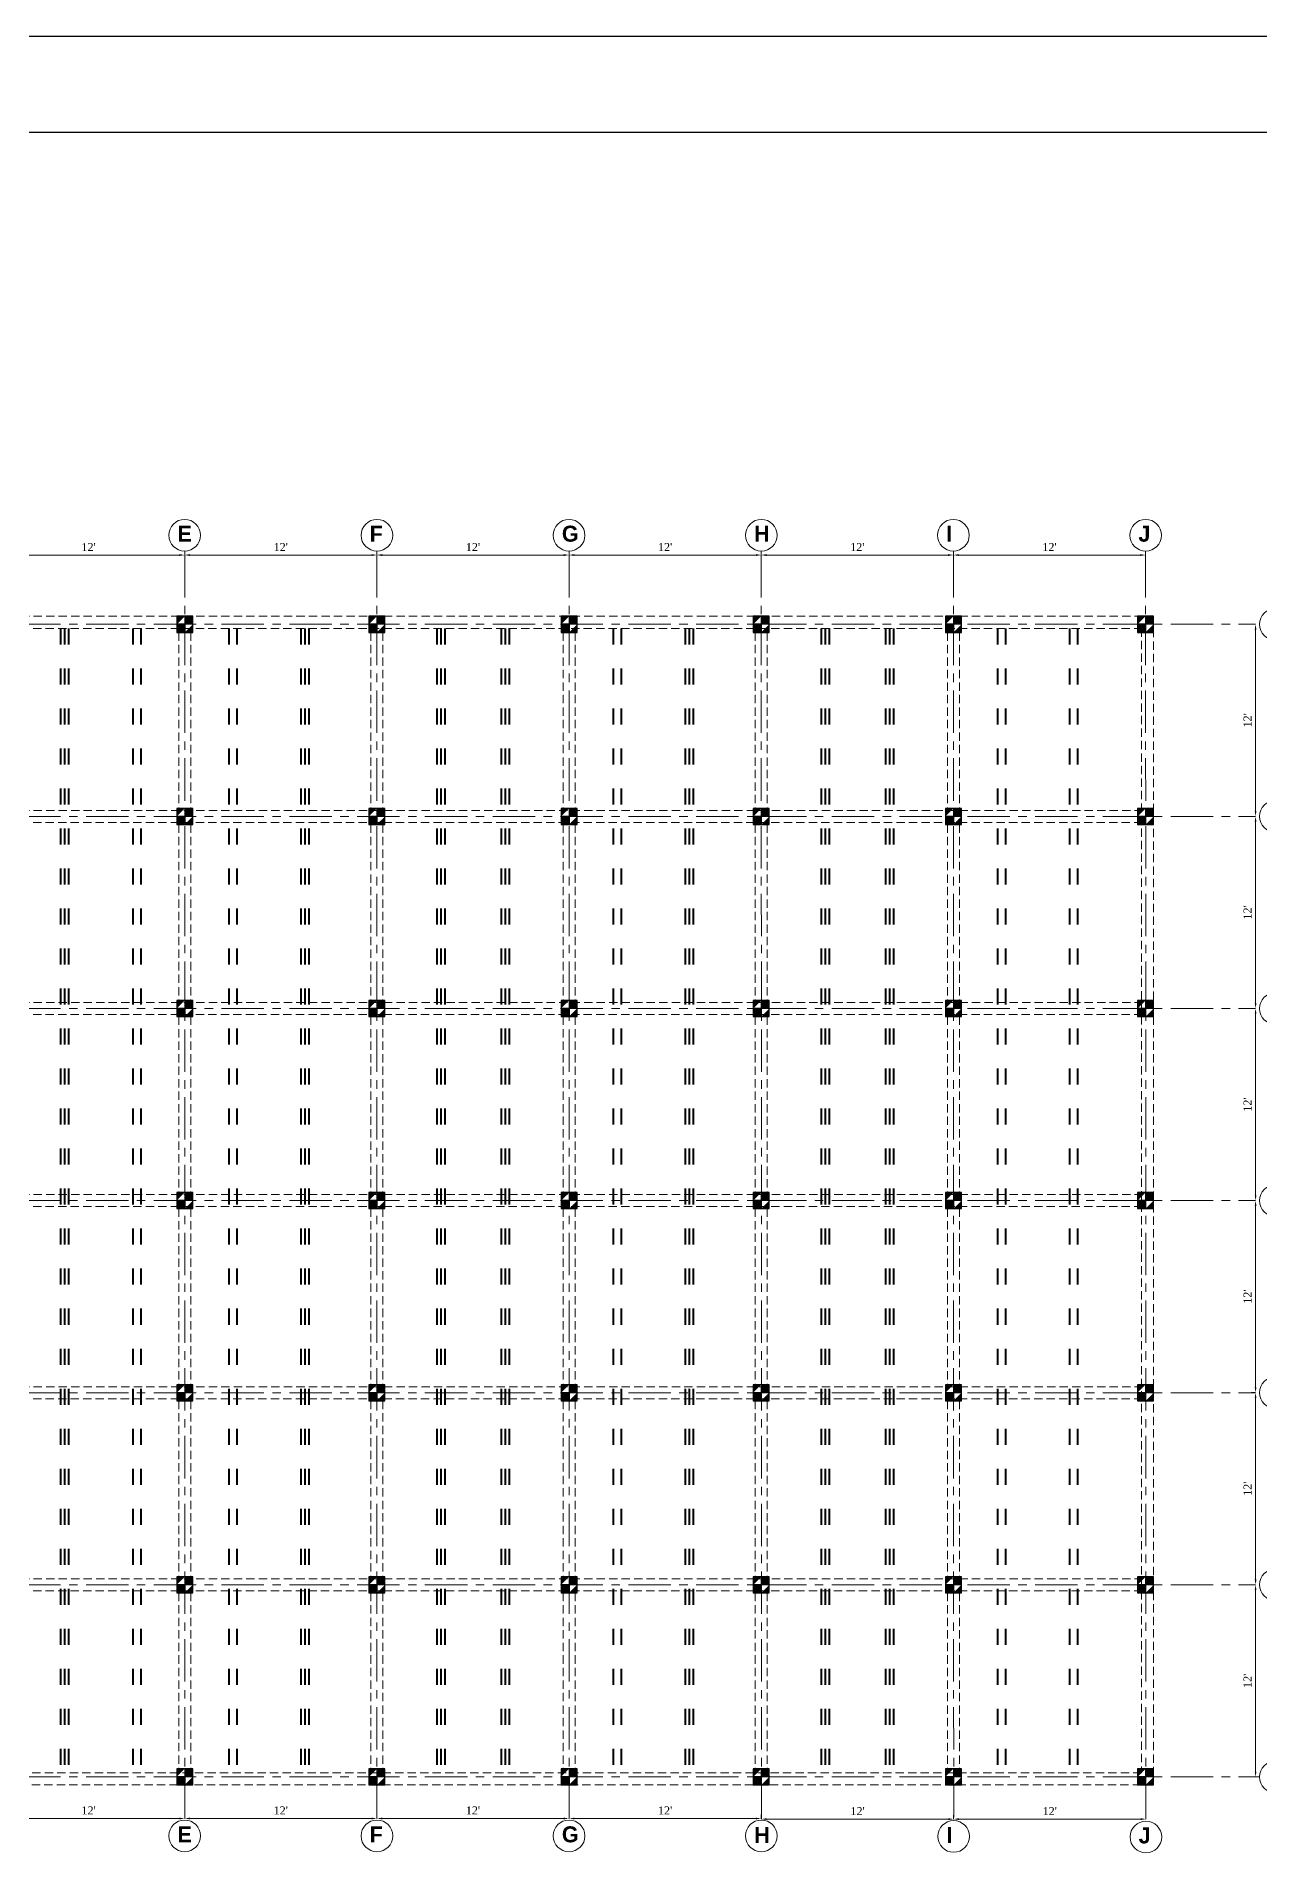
# Model space of a CAD drawing. Extents: x -2338379 to 930990, y -818978 to 106940.
# Drawn here: x 401372 to 402288, y -204330 to -202966 of the extents above; entities that cross this region are included whole.
import ezdxf

# ---------------------------------------------------------------- set-up
doc = ezdxf.new("R2010")
doc.units = 0
doc.header["$MEASUREMENT"] = 0
doc.header["$PDMODE"] = 34
for name, pattern in [('ACAD_ISO03W100', [30, 12, -18]), ('CENTER', [50.8, 31.75, -6.35, 6.35, -6.35]), ('DASHED2', [0.375, 0.25, -0.125])]:
    doc.linetypes.add(name, pattern=pattern)
doc.layers.get('0').update_dxf_attribs({"linetype": 'CONTINUOUS', "lineweight": 30})
doc.layers.get('DEFPOINTS').update_dxf_attribs({"linetype": 'CONTINUOUS'})
for name, color, linetype, lineweight in [('Center', 11, 'CENTER', 15), ('DOOR&WIN', 3, 'CONTINUOUS', 18), ('Outline', 4, 'CONTINUOUS', 9), ('TEXT', 7, 'CONTINUOUS', 30)]:
    doc.layers.add(name, color=color, linetype=linetype, lineweight=lineweight)
doc.layers.add('dotline', color=113, linetype='ACAD_ISO03W100')
doc.layers.add('pillar12', color=7, linetype='CONTINUOUS')
doc.styles.get("Standard").update_dxf_attribs({"font": 'times.ttf', "height": 6})
doc.dimstyles.new('Standard$0', dxfattribs={"dimtxt": 6, "dimasz": 4, "dimexe": 3, "dimexo": 6, "dimgap": 3, "dimtad": 1, "dimdec": 1, "dimzin": 0, "dimdsep": 46, "dimlunit": 4, "dimtxsty": 'Standard', "dimcen": 0.09, "dimclrd": 6, "dimclre": 6, "dimclrt": 7, "dimadec": 0, "dimazin": 0, "dimtfac": 1, "dimtdec": 1, "dimtix": 1, "dimtofl": 0, "dimtmove": 1, "dimatfit": 3, "dimfxl": 1, "dimtolj": 1, "dimtzin": 0, "dimlwd": 18, "dimlwe": 18, "dimarcsym": 0})

# ---------------------------------------------------------------- blocks, each defined once
blk = doc.blocks.new('pill12')
h = blk.add_hatch(color=5)
h.paths.add_polyline_path([(-6, -6), (6, -6), (6, 6), (-6, 6)], flags=17)
edge = h.paths.add_edge_path(flags=17)
edge.add_line((6, 0), (-6, 0))
edge.add_line((0, 6), (0, -6))
for p, q in [((6, 0), (-6, 0)), ((0, 6), (0, -6))]:
    blk.add_line(p, q)
blk.add_lwpolyline([(-6, -6), (6, -6), (6, 6), (-6, 6)], close=True)
blk = doc.blocks.new('*D1284')
at = {"color": 6, "lineweight": 18, "transparency": 16777216}
for p, q in [((401338.8, -203354.8), (401338.8, -203351.8)), ((401342.8, -203354.8), (401478.8, -203354.8)), ((401482.8, -203354.8), (401482.8, -203351.8))]:
    blk.add_line(p, q, dxfattribs=at)
at = {"color": 6, "lineweight": 30, "transparency": 16777216}
for points in [[(401342.8, -203354.1), (401342.8, -203355.5), (401338.8, -203354.8)], [(401478.8, -203354.1), (401478.8, -203355.5), (401482.8, -203354.8)]]:
    blk.add_solid(points, dxfattribs=at)
at = {"layer": 'DEFPOINTS', "color": 0, "lineweight": 30, "transparency": 16777216}
for p in [(401338.8, -203354.8), (401482.8, -203354.8), (401482.8, -203354.8)]:
    blk.add_point(p, dxfattribs=at)
at = {"color": 7, "lineweight": 30, "transparency": 16777216, "insert": (401410.8, -203348.8), "char_height": 6, "attachment_point": 5}
blk.add_mtext("\\A1;12'", dxfattribs=at)
blk = doc.blocks.new('*D1285')
at = {"color": 6, "lineweight": 18, "transparency": 16777216}
for p, q in [((401482.8, -203354.8), (401482.8, -203351.8)), ((401486.8, -203354.8), (401622.8, -203354.8)), ((401626.8, -203354.8), (401626.8, -203351.8))]:
    blk.add_line(p, q, dxfattribs=at)
at = {"color": 6, "lineweight": 30, "transparency": 16777216}
for points in [[(401486.8, -203354.1), (401486.8, -203355.5), (401482.8, -203354.8)], [(401622.8, -203354.1), (401622.8, -203355.5), (401626.8, -203354.8)]]:
    blk.add_solid(points, dxfattribs=at)
at = {"layer": 'DEFPOINTS', "color": 0, "lineweight": 30, "transparency": 16777216}
for p in [(401482.8, -203354.8), (401626.8, -203354.8), (401626.8, -203354.8)]:
    blk.add_point(p, dxfattribs=at)
at = {"color": 7, "lineweight": 30, "transparency": 16777216, "insert": (401554.8, -203348.8), "char_height": 6, "attachment_point": 5}
blk.add_mtext("\\A1;12'", dxfattribs=at)
blk = doc.blocks.new('*D1286')
at = {"color": 6, "lineweight": 18, "transparency": 16777216}
for p, q in [((401626.8, -203354.8), (401626.8, -203351.8)), ((401630.8, -203354.8), (401766.8, -203354.8)), ((401770.8, -203354.8), (401770.8, -203351.8))]:
    blk.add_line(p, q, dxfattribs=at)
at = {"color": 6, "lineweight": 30, "transparency": 16777216}
for points in [[(401630.8, -203354.1), (401630.8, -203355.5), (401626.8, -203354.8)], [(401766.8, -203354.1), (401766.8, -203355.5), (401770.8, -203354.8)]]:
    blk.add_solid(points, dxfattribs=at)
at = {"layer": 'DEFPOINTS', "color": 0, "lineweight": 30, "transparency": 16777216}
for p in [(401626.8, -203354.8), (401770.8, -203354.8), (401770.8, -203354.8)]:
    blk.add_point(p, dxfattribs=at)
at = {"color": 7, "lineweight": 30, "transparency": 16777216, "insert": (401698.8, -203348.8), "char_height": 6, "attachment_point": 5}
blk.add_mtext("\\A1;12'", dxfattribs=at)
blk = doc.blocks.new('*D1287')
at = {"color": 6, "lineweight": 18, "transparency": 16777216}
for p, q in [((401770.8, -203354.8), (401770.8, -203351.8)), ((401774.8, -203354.8), (401910.8, -203354.8)), ((401914.8, -203354.8), (401914.8, -203351.8))]:
    blk.add_line(p, q, dxfattribs=at)
at = {"color": 6, "lineweight": 30, "transparency": 16777216}
for points in [[(401774.8, -203354.1), (401774.8, -203355.5), (401770.8, -203354.8)], [(401910.8, -203354.1), (401910.8, -203355.5), (401914.8, -203354.8)]]:
    blk.add_solid(points, dxfattribs=at)
at = {"layer": 'DEFPOINTS', "color": 0, "lineweight": 30, "transparency": 16777216}
for p in [(401770.8, -203354.8), (401914.8, -203354.8), (401914.8, -203354.8)]:
    blk.add_point(p, dxfattribs=at)
at = {"color": 7, "lineweight": 30, "transparency": 16777216, "insert": (401842.8, -203348.8), "char_height": 6, "attachment_point": 5}
blk.add_mtext("\\A1;12'", dxfattribs=at)
blk = doc.blocks.new('*D1288')
at = {"color": 6, "lineweight": 18, "transparency": 16777216}
for p, q in [((401914.8, -203354.8), (401914.8, -203351.8)), ((401918.8, -203354.8), (402054.8, -203354.8)), ((402058.8, -203354.8), (402058.8, -203351.8))]:
    blk.add_line(p, q, dxfattribs=at)
at = {"color": 6, "lineweight": 30, "transparency": 16777216}
for points in [[(401918.8, -203354.1), (401918.8, -203355.5), (401914.8, -203354.8)], [(402054.8, -203354.1), (402054.8, -203355.5), (402058.8, -203354.8)]]:
    blk.add_solid(points, dxfattribs=at)
at = {"layer": 'DEFPOINTS', "color": 0, "lineweight": 30, "transparency": 16777216}
for p in [(401914.8, -203354.8), (402058.8, -203354.8), (402058.8, -203355.5)]:
    blk.add_point(p, dxfattribs=at)
at = {"color": 7, "lineweight": 30, "transparency": 16777216, "insert": (401986.8, -203348.8), "char_height": 6, "attachment_point": 5}
blk.add_mtext("\\A1;12'", dxfattribs=at)
blk = doc.blocks.new('*D1289')
at = {"color": 6, "lineweight": 18, "transparency": 16777216}
for p, q in [((402058.8, -203354.8), (402058.8, -203351.8)), ((402062.8, -203354.8), (402198.8, -203354.8)), ((402202.8, -203354.8), (402202.8, -203351.8))]:
    blk.add_line(p, q, dxfattribs=at)
at = {"color": 6, "lineweight": 30, "transparency": 16777216}
for points in [[(402062.8, -203354.1), (402062.8, -203355.5), (402058.8, -203354.8)], [(402198.8, -203354.1), (402198.8, -203355.5), (402202.8, -203354.8)]]:
    blk.add_solid(points, dxfattribs=at)
at = {"layer": 'DEFPOINTS', "color": 0, "lineweight": 30, "transparency": 16777216}
for p in [(402058.8, -203355.5), (402202.8, -203354.8), (402202.8, -203354.8)]:
    blk.add_point(p, dxfattribs=at)
at = {"color": 7, "lineweight": 30, "transparency": 16777216, "insert": (402130.8, -203348.8), "char_height": 6, "attachment_point": 5}
blk.add_mtext("\\A1;12'", dxfattribs=at)
blk = doc.blocks.new('*D1299')
at = {"color": 6, "lineweight": 18, "transparency": 16777216}
for p, q in [((401338.8, -204301.9), (401338.8, -204298.9)), ((401342.8, -204301.9), (401478.8, -204301.9)), ((401482.8, -204301.9), (401482.8, -204298.9))]:
    blk.add_line(p, q, dxfattribs=at)
at = {"color": 6, "lineweight": 30, "transparency": 16777216}
for points in [[(401342.8, -204301.3), (401342.8, -204302.6), (401338.8, -204301.9)], [(401478.8, -204301.3), (401478.8, -204302.6), (401482.8, -204301.9)]]:
    blk.add_solid(points, dxfattribs=at)
at = {"layer": 'DEFPOINTS', "color": 0, "lineweight": 30, "transparency": 16777216}
for p in [(401338.8, -204301.9), (401482.8, -204301.9), (401482.8, -204301.9)]:
    blk.add_point(p, dxfattribs=at)
at = {"color": 7, "lineweight": 30, "transparency": 16777216, "insert": (401410.8, -204295.9), "char_height": 6, "attachment_point": 5}
blk.add_mtext("\\A1;12'", dxfattribs=at)
blk = doc.blocks.new('*D1300')
at = {"color": 6, "lineweight": 18, "transparency": 16777216}
for p, q in [((401482.8, -204301.9), (401482.8, -204298.9)), ((401486.8, -204301.9), (401622.8, -204301.9)), ((401626.8, -204301.9), (401626.8, -204298.9))]:
    blk.add_line(p, q, dxfattribs=at)
at = {"color": 6, "lineweight": 30, "transparency": 16777216}
for points in [[(401486.8, -204301.3), (401486.8, -204302.6), (401482.8, -204301.9)], [(401622.8, -204301.3), (401622.8, -204302.6), (401626.8, -204301.9)]]:
    blk.add_solid(points, dxfattribs=at)
at = {"layer": 'DEFPOINTS', "color": 0, "lineweight": 30, "transparency": 16777216}
for p in [(401482.8, -204301.9), (401626.8, -204301.9), (401626.8, -204301.9)]:
    blk.add_point(p, dxfattribs=at)
at = {"color": 7, "lineweight": 30, "transparency": 16777216, "insert": (401554.8, -204295.9), "char_height": 6, "attachment_point": 5}
blk.add_mtext("\\A1;12'", dxfattribs=at)
blk = doc.blocks.new('*D1301')
at = {"color": 6, "lineweight": 18, "transparency": 16777216}
for p, q in [((401626.8, -204301.9), (401626.8, -204298.9)), ((401630.8, -204301.9), (401766.8, -204301.9)), ((401770.8, -204301.9), (401770.8, -204298.9))]:
    blk.add_line(p, q, dxfattribs=at)
at = {"color": 6, "lineweight": 30, "transparency": 16777216}
for points in [[(401630.8, -204301.3), (401630.8, -204302.6), (401626.8, -204301.9)], [(401766.8, -204301.3), (401766.8, -204302.6), (401770.8, -204301.9)]]:
    blk.add_solid(points, dxfattribs=at)
at = {"layer": 'DEFPOINTS', "color": 0, "lineweight": 30, "transparency": 16777216}
for p in [(401626.8, -204301.9), (401770.8, -204301.9), (401770.8, -204301.9)]:
    blk.add_point(p, dxfattribs=at)
at = {"color": 7, "lineweight": 30, "transparency": 16777216, "insert": (401698.8, -204295.9), "char_height": 6, "attachment_point": 5}
blk.add_mtext("\\A1;12'", dxfattribs=at)
blk = doc.blocks.new('*D1302')
at = {"color": 6, "lineweight": 18, "transparency": 16777216}
for p, q in [((401770.8, -204301.9), (401770.8, -204298.9)), ((401774.8, -204301.9), (401910.8, -204301.9)), ((401914.8, -204301.9), (401914.8, -204298.9))]:
    blk.add_line(p, q, dxfattribs=at)
at = {"color": 6, "lineweight": 30, "transparency": 16777216}
for points in [[(401774.8, -204301.3), (401774.8, -204302.6), (401770.8, -204301.9)], [(401910.8, -204301.3), (401910.8, -204302.6), (401914.8, -204301.9)]]:
    blk.add_solid(points, dxfattribs=at)
at = {"layer": 'DEFPOINTS', "color": 0, "lineweight": 30, "transparency": 16777216}
for p in [(401770.8, -204301.9), (401914.8, -204301.9), (401914.8, -204301.9)]:
    blk.add_point(p, dxfattribs=at)
at = {"color": 7, "lineweight": 30, "transparency": 16777216, "insert": (401842.8, -204295.9), "char_height": 6, "attachment_point": 5}
blk.add_mtext("\\A1;12'", dxfattribs=at)
blk = doc.blocks.new('*D1303')
at = {"color": 6, "lineweight": 18, "transparency": 16777216}
for p, q in [((401915, -204302.4), (401915, -204299.4)), ((401919, -204302.4), (402055, -204302.4)), ((402059, -204302.4), (402059, -204299.4))]:
    blk.add_line(p, q, dxfattribs=at)
at = {"color": 6, "lineweight": 30, "transparency": 16777216}
for points in [[(401919, -204301.7), (401919, -204303.1), (401915, -204302.4)], [(402055, -204301.7), (402055, -204303.1), (402059, -204302.4)]]:
    blk.add_solid(points, dxfattribs=at)
at = {"layer": 'DEFPOINTS', "color": 0, "lineweight": 30, "transparency": 16777216}
for p in [(401915, -204302.4), (402059, -204302.4), (402059, -204302.4)]:
    blk.add_point(p, dxfattribs=at)
at = {"color": 7, "lineweight": 30, "transparency": 16777216, "insert": (401987, -204296.4), "char_height": 6, "attachment_point": 5}
blk.add_mtext("\\A1;12'", dxfattribs=at)
blk = doc.blocks.new('*D1304')
at = {"color": 6, "lineweight": 18, "transparency": 16777216}
for p, q in [((402059, -204302.4), (402059, -204299.4)), ((402063, -204302.4), (402199, -204302.4)), ((402203, -204302.4), (402203, -204299.4))]:
    blk.add_line(p, q, dxfattribs=at)
at = {"color": 6, "lineweight": 30, "transparency": 16777216}
for points in [[(402063, -204301.7), (402063, -204303.1), (402059, -204302.4)], [(402199, -204301.7), (402199, -204303.1), (402203, -204302.4)]]:
    blk.add_solid(points, dxfattribs=at)
at = {"layer": 'DEFPOINTS', "color": 0, "lineweight": 30, "transparency": 16777216}
for p in [(402059, -204302.4), (402203, -204302.4), (402203, -204302.4)]:
    blk.add_point(p, dxfattribs=at)
at = {"color": 7, "lineweight": 30, "transparency": 16777216, "insert": (402131, -204296.4), "char_height": 6, "attachment_point": 5}
blk.add_mtext("\\A1;12'", dxfattribs=at)
blk = doc.blocks.new('*D1305')
at = {"color": 6, "lineweight": 18, "transparency": 16777216}
for p, q in [((402285.2, -203406.7), (402282.2, -203406.7)), ((402285.2, -203410.7), (402285.2, -203546.7)), ((402285.2, -203550.7), (402282.2, -203550.7))]:
    blk.add_line(p, q, dxfattribs=at)
at = {"color": 6, "lineweight": 30, "transparency": 16777216}
for points in [[(402284.6, -203410.7), (402285.9, -203410.7), (402285.2, -203406.7)], [(402284.6, -203546.7), (402285.9, -203546.7), (402285.2, -203550.7)]]:
    blk.add_solid(points, dxfattribs=at)
at = {"layer": 'DEFPOINTS', "color": 0, "lineweight": 30, "transparency": 16777216}
for p in [(402285.2, -203406.7), (402285.2, -203550.7), (402285.2, -203550.7)]:
    blk.add_point(p, dxfattribs=at)
at = {"color": 7, "lineweight": 30, "transparency": 16777216, "insert": (402279.2, -203478.7), "char_height": 6, "attachment_point": 5, "rotation": 90}
blk.add_mtext("\\A1;12'", dxfattribs=at)
blk = doc.blocks.new('*D1306')
at = {"color": 6, "lineweight": 18, "transparency": 16777216}
for p, q in [((402285.2, -203550.7), (402282.2, -203550.7)), ((402285.2, -203554.7), (402285.2, -203690.7)), ((402285.2, -203694.7), (402282.2, -203694.7))]:
    blk.add_line(p, q, dxfattribs=at)
at = {"color": 6, "lineweight": 30, "transparency": 16777216}
for points in [[(402284.6, -203554.7), (402285.9, -203554.7), (402285.2, -203550.7)], [(402284.6, -203690.7), (402285.9, -203690.7), (402285.2, -203694.7)]]:
    blk.add_solid(points, dxfattribs=at)
at = {"layer": 'DEFPOINTS', "color": 0, "lineweight": 30, "transparency": 16777216}
for p in [(402285.2, -203550.7), (402285.2, -203694.7), (402285.2, -203694.7)]:
    blk.add_point(p, dxfattribs=at)
at = {"color": 7, "lineweight": 30, "transparency": 16777216, "insert": (402279.2, -203622.7), "char_height": 6, "attachment_point": 5, "rotation": 90}
blk.add_mtext("\\A1;12'", dxfattribs=at)
blk = doc.blocks.new('*D1307')
at = {"color": 6, "lineweight": 18, "transparency": 16777216}
for p, q in [((402285.2, -203694.7), (402282.2, -203694.7)), ((402285.2, -203698.7), (402285.2, -203834.7)), ((402285.2, -203838.7), (402282.2, -203838.7))]:
    blk.add_line(p, q, dxfattribs=at)
at = {"color": 6, "lineweight": 30, "transparency": 16777216}
for points in [[(402284.6, -203698.7), (402285.9, -203698.7), (402285.2, -203694.7)], [(402284.6, -203834.7), (402285.9, -203834.7), (402285.2, -203838.7)]]:
    blk.add_solid(points, dxfattribs=at)
at = {"layer": 'DEFPOINTS', "color": 0, "lineweight": 30, "transparency": 16777216}
for p in [(402285.2, -203694.7), (402285.2, -203838.7), (402285.2, -203838.7)]:
    blk.add_point(p, dxfattribs=at)
at = {"color": 7, "lineweight": 30, "transparency": 16777216, "insert": (402279.2, -203766.7), "char_height": 6, "attachment_point": 5, "rotation": 90}
blk.add_mtext("\\A1;12'", dxfattribs=at)
blk = doc.blocks.new('*D1308')
at = {"color": 6, "lineweight": 18, "transparency": 16777216}
for p, q in [((402285.2, -203838.7), (402282.2, -203838.7)), ((402285.2, -203842.7), (402285.2, -203978.7)), ((402285.2, -203982.7), (402282.2, -203982.7))]:
    blk.add_line(p, q, dxfattribs=at)
at = {"color": 6, "lineweight": 30, "transparency": 16777216}
for points in [[(402284.6, -203842.7), (402285.9, -203842.7), (402285.2, -203838.7)], [(402284.6, -203978.7), (402285.9, -203978.7), (402285.2, -203982.7)]]:
    blk.add_solid(points, dxfattribs=at)
at = {"layer": 'DEFPOINTS', "color": 0, "lineweight": 30, "transparency": 16777216}
for p in [(402285.2, -203838.7), (402285.2, -203982.7), (402285.2, -203982.7)]:
    blk.add_point(p, dxfattribs=at)
at = {"color": 7, "lineweight": 30, "transparency": 16777216, "insert": (402279.2, -203910.7), "char_height": 6, "attachment_point": 5, "rotation": 90}
blk.add_mtext("\\A1;12'", dxfattribs=at)
blk = doc.blocks.new('*D1309')
at = {"color": 6, "lineweight": 18, "transparency": 16777216}
for p, q in [((402285.2, -203982.7), (402282.2, -203982.7)), ((402285.2, -203986.7), (402285.2, -204122.7)), ((402285.2, -204126.7), (402282.2, -204126.7))]:
    blk.add_line(p, q, dxfattribs=at)
at = {"color": 6, "lineweight": 30, "transparency": 16777216}
for points in [[(402284.6, -203986.7), (402285.9, -203986.7), (402285.2, -203982.7)], [(402284.6, -204122.7), (402285.9, -204122.7), (402285.2, -204126.7)]]:
    blk.add_solid(points, dxfattribs=at)
at = {"layer": 'DEFPOINTS', "color": 0, "lineweight": 30, "transparency": 16777216}
for p in [(402285.2, -203982.7), (402285.2, -204126.7), (402285.2, -204126.7)]:
    blk.add_point(p, dxfattribs=at)
at = {"color": 7, "lineweight": 30, "transparency": 16777216, "insert": (402279.2, -204054.7), "char_height": 6, "attachment_point": 5, "rotation": 90}
blk.add_mtext("\\A1;12'", dxfattribs=at)
blk = doc.blocks.new('*D1310')
at = {"color": 6, "lineweight": 18, "transparency": 16777216}
for p, q in [((402285.2, -204126.7), (402282.2, -204126.7)), ((402285.2, -204130.7), (402285.2, -204266.7)), ((402285.2, -204270.7), (402288.2, -204270.7))]:
    blk.add_line(p, q, dxfattribs=at)
at = {"color": 6, "lineweight": 30, "transparency": 16777216}
for points in [[(402284.6, -204130.7), (402285.9, -204130.7), (402285.2, -204126.7)], [(402284.6, -204266.7), (402285.9, -204266.7), (402285.2, -204270.7)]]:
    blk.add_solid(points, dxfattribs=at)
at = {"layer": 'DEFPOINTS', "color": 0, "lineweight": 30, "transparency": 16777216}
for p in [(402285.2, -204126.7), (402284.6, -204270.7), (402285.2, -204270.7)]:
    blk.add_point(p, dxfattribs=at)
at = {"color": 7, "lineweight": 30, "transparency": 16777216, "insert": (402279.2, -204198.7), "char_height": 6, "attachment_point": 5, "rotation": 90}
blk.add_mtext("\\A1;12'", dxfattribs=at)

msp = doc.modelspace()

# ---------------------------------------------------------------- linework, layer by layer
at = {"color": 3}
for points in [[(403616.02, -205212.39), (403616.02, -202965.99), (400438.42, -202965.99), (400438.42, -205212.39)], [(403544.02, -205140.39), (403544.02, -203037.99), (400510.42, -203037.99), (400510.42, -205140.39)]]:
    msp.add_lwpolyline(points, close=True, dxfattribs=at)
at = {"layer": 'Center'}
for p, q in [((401482.84, -203354.79), (401482.84, -204301.93)), ((401626.84, -203354.79), (401626.84, -204301.93)), ((401770.84, -203354.79), (401770.84, -204301.93)), ((401914.84, -203354.79), (401915.02, -204302.39)), ((402058.84, -203354.79), (402059.02, -204302.39)), ((402202.84, -203354.79), (402203.02, -204302.39)), ((400850.07, -203406.74), (402285.24, -203406.74)), ((400850.07, -203550.74), (402285.24, -203550.74)), ((400850.07, -203694.74), (402285.24, -203694.74)), ((400850.07, -203838.74), (402285.24, -203838.74)), ((400850.07, -203982.74), (402285.24, -203982.74)), ((400850.07, -204126.74), (402285.24, -204126.74)), ((400850.07, -204270.74), (402285.24, -204270.74))]:
    msp.add_line(p, q, dxfattribs=at)
at = {"layer": 'DOOR&WIN', "linetype": 'DASHED2', "ltscale": 25}
for p, q in [((400900.84, -203400.74), (402208.84, -203400.74)), ((402208.84, -203400.74), (402208.84, -204276.74)), ((400909.84, -203409.74), (402199.84, -203409.74)), ((401478.34, -203412.74), (401478.34, -203544.74)), ((401487.34, -203412.74), (401487.34, -203544.74)), ((401622.34, -203412.74), (401622.34, -203544.74)), ((401631.34, -203412.74), (401631.34, -203544.74)), ((401766.34, -203412.74), (401766.34, -203544.74)), ((401775.34, -203412.74), (401775.34, -203544.74)), ((401910.34, -203412.74), (401910.34, -203544.74)), ((401919.34, -203412.74), (401919.34, -203544.74)), ((402054.34, -203412.74), (402054.34, -203544.74)), ((402063.34, -203412.74), (402063.34, -203544.74)), ((402199.84, -203409.74), (402199.84, -204267.74)), ((400900.84, -203546.24), (402208.84, -203546.24)), ((400909.84, -203555.24), (402199.84, -203555.24)), ((401478.34, -203556.74), (401478.34, -203688.74)), ((401487.34, -203556.74), (401487.34, -203688.74)), ((401622.34, -203556.74), (401622.34, -203688.74)), ((401631.34, -203556.74), (401631.34, -203688.74)), ((401766.34, -203556.74), (401766.34, -203688.74)), ((401775.34, -203556.74), (401775.34, -203688.74)), ((401910.34, -203556.74), (401910.34, -203688.74)), ((401919.34, -203556.74), (401919.34, -203688.74)), ((402054.34, -203556.74), (402054.34, -203688.74)), ((402063.34, -203556.74), (402063.34, -203688.74)), ((400900.84, -203690.24), (402208.84, -203690.24)), ((400909.84, -203699.24), (402199.84, -203699.24)), ((401478.34, -203700.74), (401478.34, -203832.74)), ((401487.34, -203700.74), (401487.34, -203832.74)), ((401622.34, -203700.74), (401622.34, -203832.74)), ((401631.34, -203700.74), (401631.34, -203832.74)), ((401766.34, -203700.74), (401766.34, -203832.74)), ((401775.34, -203700.74), (401775.34, -203832.74)), ((401910.34, -203700.74), (401910.34, -203832.74)), ((401919.34, -203700.74), (401919.34, -203832.74)), ((402054.34, -203700.74), (402054.34, -203832.74)), ((402063.34, -203700.74), (402063.34, -203832.74)), ((400900.84, -203834.24), (402208.84, -203834.24)), ((400909.84, -203843.24), (402199.84, -203843.24)), ((401478.34, -203844.74), (401478.34, -203976.74)), ((401487.34, -203844.74), (401487.34, -203976.74)), ((401622.34, -203844.74), (401622.34, -203976.74)), ((401631.34, -203844.74), (401631.34, -203976.74)), ((401766.34, -203844.74), (401766.34, -203976.74)), ((401775.34, -203844.74), (401775.34, -203976.74)), ((401910.34, -203844.74), (401910.34, -203976.74)), ((401919.34, -203844.74), (401919.34, -203976.74)), ((402054.34, -203844.74), (402054.34, -203976.74)), ((402063.34, -203844.74), (402063.34, -203976.74)), ((400900.84, -203978.24), (402208.84, -203978.24)), ((400909.84, -203987.24), (402199.84, -203987.24)), ((401478.34, -203988.74), (401478.34, -204120.74)), ((401487.34, -203988.74), (401487.34, -204120.74)), ((401622.34, -203988.74), (401622.34, -204120.74)), ((401631.34, -203988.74), (401631.34, -204120.74)), ((401766.34, -203988.74), (401766.34, -204120.74)), ((401775.34, -203988.74), (401775.34, -204120.74)), ((401910.34, -203988.74), (401910.34, -204120.74)), ((401919.34, -203988.74), (401919.34, -204120.74)), ((402054.34, -203988.74), (402054.34, -204120.74)), ((402063.34, -203988.74), (402063.34, -204120.74)), ((400900.84, -204122.24), (402208.84, -204122.24)), ((400909.84, -204131.24), (402199.84, -204131.24)), ((401478.34, -204132.74), (401478.34, -204264.74)), ((401487.34, -204132.74), (401487.34, -204264.74)), ((401622.34, -204132.74), (401622.34, -204264.74)), ((401631.34, -204132.74), (401631.34, -204264.74)), ((401766.34, -204132.74), (401766.34, -204264.74)), ((401775.34, -204132.74), (401775.34, -204264.74)), ((401910.34, -204132.74), (401910.34, -204264.74)), ((401919.34, -204132.74), (401919.34, -204264.74)), ((402054.34, -204132.74), (402054.34, -204264.74)), ((402063.34, -204132.74), (402063.34, -204264.74)), ((402208.84, -204276.74), (400900.84, -204276.74)), ((402199.84, -204267.74), (400909.84, -204267.74))]:
    msp.add_line(p, q, dxfattribs=at)
at = {"layer": 'dotline', "lineweight": 40}
for p, q in [((401389.84, -203409.74), (401389.84, -204267.74)), ((401392.84, -203409.74), (401392.84, -204267.74)), ((401395.84, -203409.74), (401395.84, -204267.74)), ((401443.84, -203409.74), (401443.84, -204267.74)), ((401449.84, -203409.74), (401449.84, -204267.74)), ((401515.84, -203409.74), (401515.84, -204267.74)), ((401521.84, -203409.74), (401521.84, -204267.74)), ((401569.84, -203409.74), (401569.84, -204267.74)), ((401572.84, -203409.74), (401572.84, -204267.74)), ((401575.84, -203409.74), (401575.84, -204267.74)), ((401671.84, -203409.74), (401671.84, -204267.74)), ((401674.84, -203409.74), (401674.84, -204267.74)), ((401677.84, -203409.74), (401677.84, -204267.74)), ((401719.84, -203409.74), (401719.84, -204267.74)), ((401722.84, -203409.74), (401722.84, -204267.74)), ((401725.84, -203409.74), (401725.84, -204267.74)), ((401803.84, -203409.74), (401803.84, -204267.74)), ((401809.84, -203409.74), (401809.84, -204267.74)), ((401857.84, -203409.74), (401857.84, -204267.74)), ((401860.84, -203409.74), (401860.84, -204267.74)), ((401863.84, -203409.74), (401863.84, -204267.74)), ((401959.84, -203409.74), (401959.84, -204267.74)), ((401962.84, -203409.74), (401962.84, -204267.74)), ((401965.84, -203409.74), (401965.84, -204267.74)), ((402007.84, -203409.74), (402007.84, -204267.74)), ((402010.84, -203409.74), (402010.84, -204267.74)), ((402013.84, -203409.74), (402013.84, -204267.74)), ((402091.84, -203409.74), (402091.84, -204267.74)), ((402097.84, -203409.74), (402097.84, -204267.74)), ((402145.84, -203409.74), (402145.84, -204267.74)), ((402151.84, -203409.74), (402151.84, -204267.74))]:
    msp.add_line(p, q, dxfattribs=at)
at = {"layer": 'Outline'}
for centre in [(401482.84, -203339.92), (401626.84, -203339.92), (401770.84, -203339.92), (401914.84, -203339.92), (402058.84, -203339.92), (402202.84, -203339.92), (402300.1, -203406.74), (402300.1, -203550.74), (402300.1, -203694.74), (402300.1, -203838.74), (402300.1, -203982.74), (402300.1, -204126.74), (402300.1, -204270.74), (401482.84, -204314.94), (401626.84, -204314.94), (401770.84, -204314.94), (401914.84, -204314.94), (402059.02, -204315.4), (402203.02, -204315.77)]:
    msp.add_circle(centre, 11.86, dxfattribs=at)

# ---------------------------------------------------------------- block references
at = {"layer": 'pillar12'}
for p in [(401482.84, -203406.74), (401626.84, -203406.74), (401770.84, -203406.74), (401914.84, -203406.74), (402058.84, -203406.74), (402202.84, -203406.74), (401482.84, -203550.74), (401626.84, -203550.74), (401770.84, -203550.74), (401914.84, -203550.74), (402058.84, -203550.74), (402202.84, -203550.74), (401482.84, -203694.74), (401626.84, -203694.74), (401770.84, -203694.74), (401914.84, -203694.74), (402058.84, -203694.74), (402202.84, -203694.74), (401482.84, -203838.74), (401626.84, -203838.74), (401770.84, -203838.74), (401914.84, -203838.74), (402058.84, -203838.74), (402202.84, -203838.74), (401482.84, -203982.74), (401626.84, -203982.74), (401770.84, -203982.74), (401914.84, -203982.74), (402058.84, -203982.74), (402202.84, -203982.74), (401482.84, -204126.74), (401626.84, -204126.74), (401770.84, -204126.74), (401914.84, -204126.74), (402058.84, -204126.74), (402202.84, -204126.74), (401482.84, -204270.74), (401626.84, -204270.74), (401770.84, -204270.74), (401914.84, -204270.74), (402058.84, -204270.74), (402202.84, -204270.74)]:
    msp.add_blockref('pill12', p, dxfattribs=at)

# ---------------------------------------------------------------- texts
at = {"layer": 'TEXT', "char_height": 12, "width": 451.5, "attachment_point": 1}
for s, insert in [('{\\fCentury Gothic|b1|i0|c0|p34;E}', (401477.45, -203332.77)), ('{\\fCentury Gothic|b1|i0|c0|p34;F}', (401621.45, -203332.77)), ('{\\fCentury Gothic|b1|i0|c0|p34;G}', (401765.45, -203332.77)), ('{\\fCentury Gothic|b1|i0|c0|p34;H}', (401909.45, -203332.77)), ('{\\fCentury Gothic|b1|i0|c0|p34;I}', (402053.45, -203332.77)), ('{\\fCentury Gothic|b1|i0|c0|p34;J}', (402197.45, -203332.77)), ('{\\fCentury Gothic|b1|i0|c0|p34;E}', (401477.45, -204307.79)), ('{\\fCentury Gothic|b1|i0|c0|p34;F}', (401621.45, -204307.79)), ('{\\fCentury Gothic|b1|i0|c0|p34;G}', (401765.45, -204307.79)), ('{\\fCentury Gothic|b1|i0|c0|p34;H}', (401909.62, -204308.24)), ('{\\fCentury Gothic|b1|i0|c0|p34;I}', (402053.62, -204308.24)), ('{\\fCentury Gothic|b1|i0|c0|p34;J}', (402197.62, -204308.61))]:
    msp.add_mtext(s, dxfattribs=dict(at, insert=insert))

# ---------------------------------------------------------------- dimensions: what is measured, and where the dimension line sits
at = {"lineweight": 30}
for base, p1, p2, picture, middle in [((401482.84, -203354.79), (401338.84, -203354.79), (401482.84, -203354.79), '*D1284', (401410.84, -203348.79)), ((401626.84, -203354.79), (401482.84, -203354.79), (401626.84, -203354.79), '*D1285', (401554.84, -203348.79)), ((401770.84, -203354.79), (401626.84, -203354.79), (401770.84, -203354.79), '*D1286', (401698.84, -203348.79)), ((401914.84, -203354.79), (401770.84, -203354.79), (401914.84, -203354.79), '*D1287', (401842.84, -203348.79)), ((402058.84, -203354.79), (401914.84, -203354.79), (402058.84, -203355.45), '*D1288', (401986.84, -203348.79)), ((402202.84, -203354.79), (402058.84, -203355.45), (402202.84, -203354.79), '*D1289', (402130.84, -203348.79)), ((401482.84, -204301.93), (401338.84, -204301.93), (401482.84, -204301.93), '*D1299', (401410.84, -204295.93)), ((401626.84, -204301.93), (401482.84, -204301.93), (401626.84, -204301.93), '*D1300', (401554.84, -204295.93)), ((401770.84, -204301.93), (401626.84, -204301.93), (401770.84, -204301.93), '*D1301', (401698.84, -204295.93)), ((401914.84, -204301.93), (401770.84, -204301.93), (401914.84, -204301.93), '*D1302', (401842.84, -204295.93)), ((402059.02, -204302.39), (401915.02, -204302.39), (402059.02, -204302.39), '*D1303', (401987.02, -204296.39)), ((402203.02, -204302.39), (402059.02, -204302.39), (402203.02, -204302.39), '*D1304', (402131.02, -204296.39))]:
    dim = msp.add_linear_dim(base=base, p1=p1, p2=p2, dimstyle='Standard$0', override={"dimdec": 0, "dimtdec": 0, "dimfxl": 6, "dimfxlon": 1, "dimarcsym": 1}, dxfattribs=at)
    dim.commit()
    dim.dimension.update_dxf_attribs({"geometry": picture, "text_midpoint": middle})
for base, p1, p2, picture, middle in [((402285.24, -203550.74), (402285.24, -203406.74), (402285.24, -203550.74), '*D1305', (402279.24, -203478.74)), ((402285.24, -203694.74), (402285.24, -203550.74), (402285.24, -203694.74), '*D1306', (402279.24, -203622.74)), ((402285.24, -203838.74), (402285.24, -203694.74), (402285.24, -203838.74), '*D1307', (402279.24, -203766.74)), ((402285.24, -203982.74), (402285.24, -203838.74), (402285.24, -203982.74), '*D1308', (402279.24, -203910.74)), ((402285.24, -204126.74), (402285.24, -203982.74), (402285.24, -204126.74), '*D1309', (402279.24, -204054.74)), ((402285.24, -204270.74), (402285.24, -204126.74), (402284.57, -204270.74), '*D1310', (402279.24, -204198.74))]:
    dim = msp.add_linear_dim(base=base, p1=p1, p2=p2, angle=90, dimstyle='Standard$0', override={"dimdec": 0, "dimtdec": 0, "dimfxl": 6, "dimfxlon": 1, "dimarcsym": 1}, dxfattribs=at)
    dim.commit()
    dim.dimension.update_dxf_attribs({"geometry": picture, "text_midpoint": middle})

doc.saveas('drawing.dxf')
